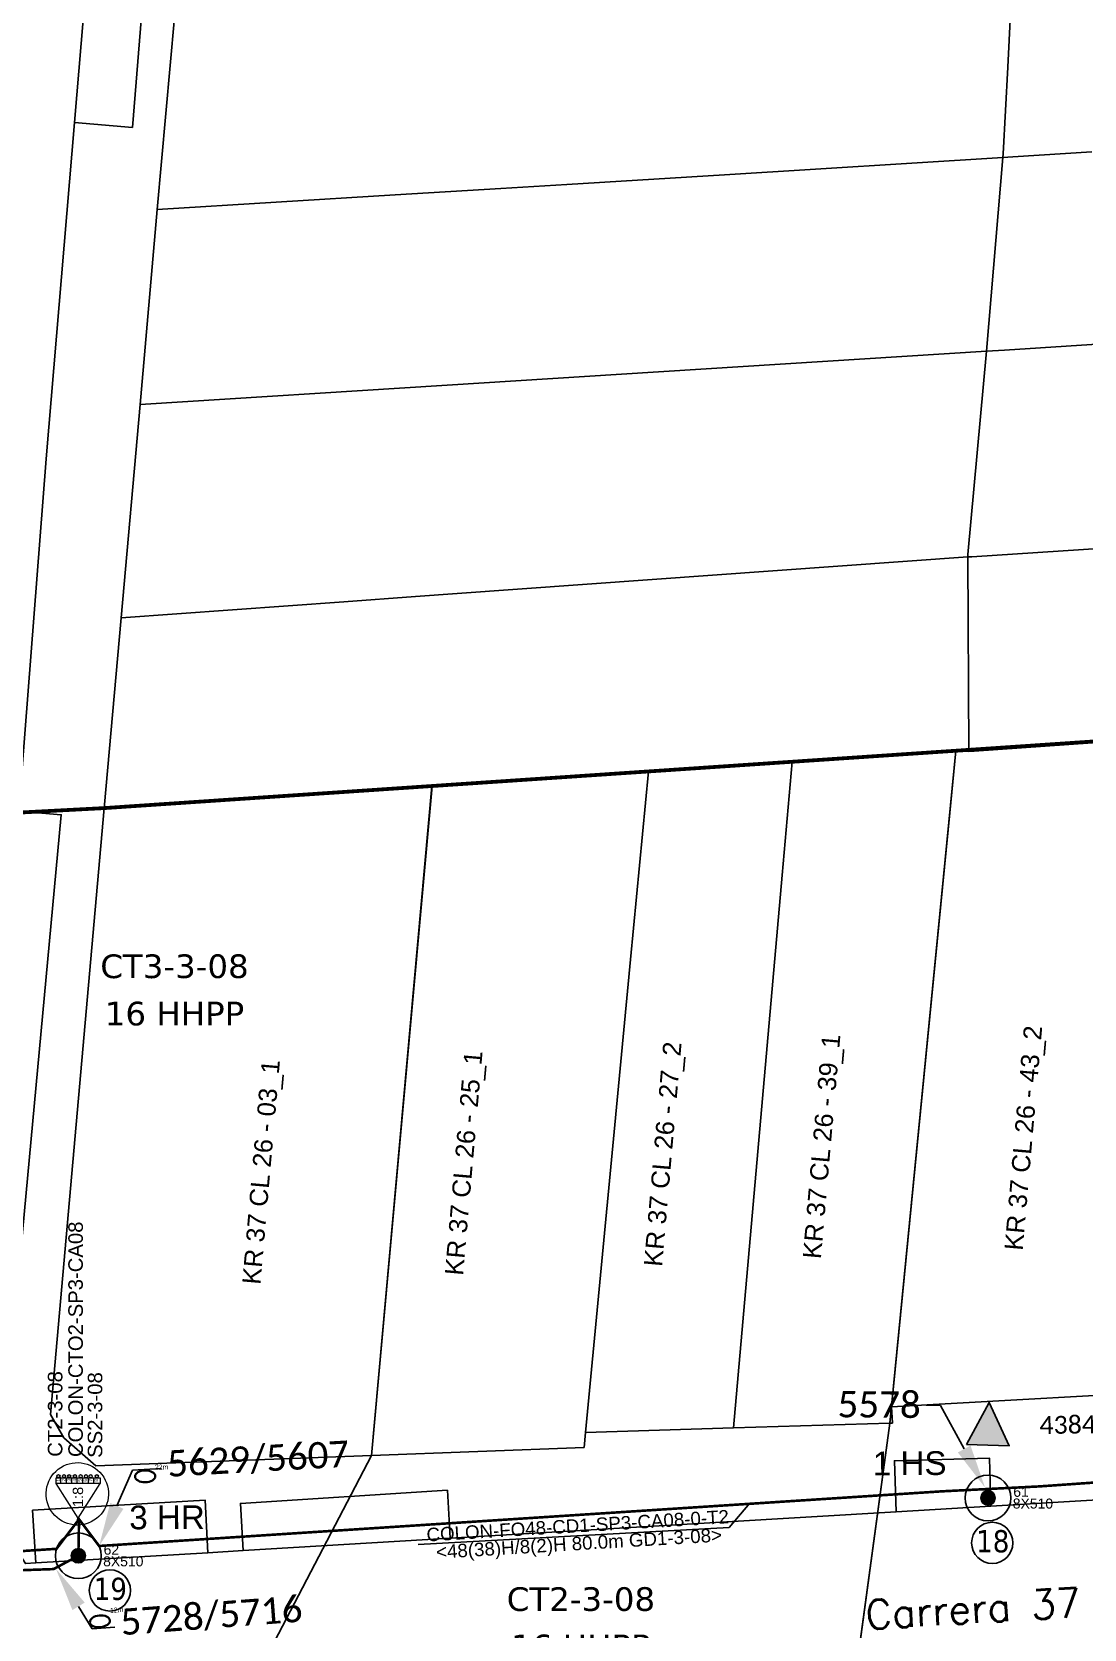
# Model space of a CAD drawing. Header units: millimetres. Extents: x -76.52126 to -76.51707, y 3.41842 to 3.42185.
# Drawn here: x -76.520188 to -76.519828, y 3.420281 to 3.420826 of the extents above; entities that cross this region are included whole.
import ezdxf
from ezdxf import colors
from ezdxf.entities.mleader import LeaderData, LeaderLine
from ezdxf.enums import TextEntityAlignment as Align
from ezdxf.math import Vec2, Vec3

# ---------------------------------------------------------------- set-up
doc = ezdxf.new("R2010")
doc.units = ezdxf.units.MM
doc.linetypes.add('DASHED', pattern=[0.75, 0.5, -0.25])
for name, color, linetype in [('ABSCISA 24H', 3, 'Continuous'), ('ABSCISA 24H - COUBICADO', 3, 'Continuous'), ('ABSCISA 48H', 1, 'Continuous'), ('CARTOGRAFIA', 252, 'Continuous'), ('COBERTURA CTO', 30, 'Continuous'), ('COBERTURA EMPALME', 2, 'Continuous'), ('HERRAJERIA', 30, 'Continuous'), ('MARQUILLA F.O 48', 1, 'Continuous'), ('PLACAS ZONA ABIERTA', 8, 'Continuous'), ('POSTE EMCALI ENERGIA', 7, 'Continuous'), ('PUNTO CARTERA', 7, 'Continuous'), ('RESERVA F.O 24', 3, 'Continuous'), ('RESERVA F.O 48', 1, 'Continuous'), ('TEXCALLES', 7, 'Continuous'), ('Transformador', 7, 'Continuous')]:
    doc.layers.add(name, color=color, linetype=linetype)
for name, color, linetype, lineweight in [('CB 24 H AER', 3, 'DASHED', 60), ('CB 48 H AER', 1, 'DASHED', 60), ('CTO POSTE', 10, 'Continuous', 0)]:
    doc.layers.add(name, color=color, linetype=linetype, lineweight=lineweight)
doc.styles.add('Arial', font='arial.ttf')
doc.styles.add('BOOK', font='BKANT.TTF')
doc.styles.add('Legend', font='calibri.ttf')
doc.styles.add('ROMANS', font='romans.shx', dxfattribs={"height": 1.6})
doc.styles.get("Standard").update_dxf_attribs({"font": 'arial.ttf'})
doc.styles.add('style2', font='verdana.ttf', dxfattribs={"height": 0.1})
doc.styles.add('TAHOMA', font='tahoma.ttf')
doc.styles.add('TXT CTO Y SS', font='arial.ttf', dxfattribs={"height": 0.5})

# ---------------------------------------------------------------- blocks, each defined once
blk = doc.blocks.new('Transformador')
at = {"layer": 'Transformador'}
h = blk.add_hatch(color=256, dxfattribs=at)
h.dxf.hatch_style = 1
h.paths.add_polyline_path([(0, 0), (1.456393589991303e-05, 0), (7.281967949956517e-06, 1.456393589991303e-05)])
blk.add_lwpolyline([(0, 0), (1.456393589991303e-05, 0), (7.281967949956517e-06, 1.456393589991303e-05)], close=True, dxfattribs=at)
blk = doc.blocks.new('PUNTO CARTERA')
blk.add_circle((-5.020778246489499e-07, 5.015703301580743e-07), 1.85590673389413e-05)
at = {"style": 'TAHOMA'}
blk.add_attdef('11', (-1.506643124571383e-05, -8.025511332387936e-06), '', height=2e-05, dxfattribs=at)
blk = doc.blocks.new('POSTE EMCALI ENERGIA')
h = blk.add_hatch(color=0)
h.dxf.hatch_style = 1
edge = h.paths.add_edge_path()
edge.add_arc((0, 0), 0.4317225846467996, 0, 360)
at = {"color": 0}
for radius in [1.37560418800724, 0.4317225846467996]:
    blk.add_circle((0, 0), radius, dxfattribs=at)
for tag, p in [('NODO', (1.750531847689672, -1.245275313217235)), ('CONSEC', (1.750531847689672, -2.745275313217235))]:
    blk.add_attdef(tag, p, '', height=1, dxfattribs=at)
blk = doc.blocks.new('*U27')
at = {"layer": 'CTO POSTE', "lineweight": 0}
h = blk.add_hatch(color=256, dxfattribs=at)
h.dxf.hatch_style = 1
edge = h.paths.add_edge_path()
edge.add_arc((2.038040068197754, 0.2957694650177), 0.05471359921872897, -0.1242499693410087, 359.875750030659)
edge = h.paths.add_edge_path()
edge.add_arc((2.037624585731224, 0.1041770275826625), 0.05471359921872897, -0.1242499693410087, 359.875750030659)
edge = h.paths.add_edge_path()
edge.add_arc((2.037237854846977, -0.0741571229849701), 0.05471359921872897, -0.1242499693410087, 359.875750030659)
edge = h.paths.add_edge_path()
edge.add_arc((2.036809884395911, -0.2715081750155999), 0.05471359921872897, -0.1242499693410087, 359.875750030659)
edge = h.paths.add_edge_path()
edge.add_arc((2.036383020590098, -0.4683489170371072), 0.05471359921872897, -0.1242499693410087, 359.875750030659)
edge = h.paths.add_edge_path()
edge.add_arc((2.0359752240852, -0.6563971083447935), 0.05471359921872897, -0.1242499693410087, 359.875750030659)
edge = h.paths.add_edge_path()
edge.add_arc((2.035625206270759, -0.817801671994707), 0.05471359921872897, -0.1242499693410087, 359.875750030659)
edge = h.paths.add_edge_path()
edge.add_arc((2.035170182809209, -1.027627744359637), 0.05471359921872897, -0.1242499693410087, 359.875750030659)
h = blk.add_hatch(color=1, dxfattribs=at)
h.dxf.hatch_style = 1
edge = h.paths.add_edge_path()
edge.add_arc((0.5439760578583717, -0.3838038376672779), 0.05194566183112925, -0.1242499693410087, 359.875750030659)
at = {"layer": 'CTO POSTE', "color": 1, "lineweight": 0}
for p, q in [((0.5933397471003361, -0.3798749818062158), (1.78330321336002, 0.3747210545708041)), ((1.780019241301008, -1.139624945418648), (1.78330321336002, 0.3747210545708041)), ((1.782527919798422, 0.01720805423882347), (1.98271064005906, 0.01677394310435269)), ((1.782961715654312, 0.2172453893237415), (1.98314443591495, 0.2168112781892743)), ((1.78330321336002, 0.3747210545708041), (1.983485933620659, 0.3742869434363333)), ((1.983485933620659, 0.3742869434363333), (1.980201961561647, -1.140059056553115)), ((1.98314443591495, 0.2168112781892743), (1.983485933620659, 0.3742869434363333)), ((0.5933397471003361, -0.3798749818062158), (1.780019241301008, -1.139624945418648)), ((1.781318828867053, -0.5403429792782911), (1.981501549127691, -0.5407770904127582)), ((1.781734164487348, -0.3488182574032466), (1.981916884747986, -0.3492523685377139)), ((1.782121812782029, -0.1700610591370423), (1.982304533042667, -0.1704951702715095)), ((1.780497384716469, -0.9191375126349558), (1.980680104977108, -0.9195716237694229)), ((1.780894261615054, -0.7361247058695691), (1.981076981875692, -0.7365588170040362)), ((1.980201961561647, -1.140059056553115), (1.780019241301008, -1.139624945418648))]:
    blk.add_line(p, q, dxfattribs=at)
for centre in [(2.037613172867088, 0.1038380231428865), (2.038028655333605, 0.2954304605723818), (2.036371607725974, -0.4686879214713409), (2.036798471531788, -0.2718471794498337), (2.037226441982829, -0.0744961274302883), (2.035158769945085, -1.02796674879387), (2.035613793406623, -0.818140676434483), (2.035963811221075, -0.6567361127790272)]:
    blk.add_circle(centre, 0.05471359921872897, dxfattribs=at)
at = {"layer": 'CTO POSTE', "color": 2, "lineweight": 0, "true_color": 0xf1eb1f}
blk.add_ellipse((1.428732229114385, -0.3551335129265336), major_axis=(-0.572424804231445, 0.9095449614430965), ratio=0.9999999690973763, start_param=4.159629210123316, end_param=10.4428145173029, dxfattribs=at)
at = {"layer": 'CTO POSTE', "lineweight": 0, "attachment_point": 1, "rotation": 359.875750030659}
for s, width, heights, insert, char_height in [('\\pxsm0.95;1\\P2\\P3\\P4\\P5\\P6\\P7\\P8', 12.01395749957801, [52.35627762601921], (1.852877797037454, 0.3555203752303113), 0.1174596764261007), ('1:8', 8.215003159624752, [0], (0.9754199662721743, -0.195374858175393), 0.3585048917005609)]:
    blk.add_mtext_dynamic_manual_height_columns(s, width=width, gutter_width=4.760265510852324, heights=heights, dxfattribs=dict(at, insert=insert, char_height=char_height))
at = {"layer": 'CTO POSTE', "lineweight": 0, "style": 'TXT CTO Y SS'}
for tag, p in [('CTONAME', (2.705436183969436, 0.1588303964439393)), ('OSPCTONAME', (2.696194536413123, -0.5457411603159441)), ('SSNAME', (2.668679143539123, -1.215425124960918))]:
    blk.add_attdef(tag, p, '', height=0.5, dxfattribs=at)
blk = doc.blocks.new('MARQUILLA 48')
at = {"layer": 'MARQUILLA F.O 48', "style": 'Arial'}
for tag, height, oblique, p in [('IDENTIFICACIONCABLEFIBRA', 0.6981626117769965, 1.383453351877506e-09, (0.3252243008605546, 0.455078197351213)), ('NOMENCLATURA_ATP', 0.6981626116966987, 8.300879983380582e-09, (0.7589297094523317, -1.265373848670606)), ('CAPACIDADFIBRA', 0.6981626116966987, 8.300879983380582e-09, (0.7589297094523317, -0.3801462341225488))]:
    blk.add_attdef(tag, text='', height=height, rotation=0.262482242486606, dxfattribs=dict(at, oblique=oblique)).set_placement(p, align=Align.MIDDLE)
blk = doc.blocks.new('RESERVA 48')
at = {"layer": 'RESERVA F.O 48', "color": 240, "linetype": 'ByBlock', "lineweight": 30, "true_color": 0xed1f24}
blk.add_ellipse((0, 0), major_axis=(1.155851281713483, 0.0003712607545550343), ratio=0.5873088644412812, dxfattribs=at)
at = {"layer": 'RESERVA F.O 48', "color": 1, "lineweight": 0, "style": 'BOOK'}
blk.add_attdef('RESERVA', (1.129388771834783, 0.7587690510554239), '', height=0.5725093120969081, rotation=0.03902316617520105, dxfattribs=at)
blk = doc.blocks.new('RESERVA 24')
at = {"layer": 'RESERVA F.O 24', "color": 3, "linetype": 'ByBlock', "lineweight": 30}
blk.add_ellipse((0, 0), major_axis=(1.155851281713483, 0.0003712607545550343), ratio=0.5873088644412812, dxfattribs=at)
at = {"layer": 'RESERVA F.O 24', "lineweight": 0, "style": 'BOOK'}
blk.add_attdef('RESERVA', (1.280572414631024, 0.8326158835552633), '', height=0.5725093120969081, rotation=0.03902316826273409, dxfattribs=at)

msp = doc.modelspace()

# ---------------------------------------------------------------- linework, layer by layer
at = {"layer": 'CARTOGRAFIA'}
for points in [[(-76.5201308223863, 3.421095731188528), (-76.52010652217217, 3.421114541343398), (-76.51982805990923, 3.421090691161792), (-76.5195369975358, 3.421062250927774), (-76.51951233733638, 3.421031740683814), (-76.5195772278625, 3.420362585210226), (-76.51960053806619, 3.420337925010811), (-76.51986001018162, 3.420322534905265)], [(-76.5201732127411, 3.420795308761283), (-76.52015341256123, 3.420793688725665), (-76.52012902235805, 3.421095551181336), (-76.5201308223863, 3.421095731188528)], [(-76.5201732127411, 3.420795308761283), (-76.52014900253056, 3.421081601075114), (-76.5201308223863, 3.421095731188528)], [(-76.51985426133109, 3.42081430352175), (-76.51985249079956, 3.420848962196599)], [(-76.51999904792541, 3.420342546029699), (-76.52007167851337, 3.420339827993869), (-76.52016595428944, 3.420336299969334), (-76.5201768893698, 3.420345894047044), (-76.52018144340622, 3.420353823123717), (-76.52016305359797, 3.420561067978836), (-76.52015727958718, 3.42062613846849), (-76.5201508115519, 3.420699030321542), (-76.5201449026012, 3.420765621515441), (-76.52013907583972, 3.420831286450833)], [(-76.52014490268851, 3.420765621544545), (-76.52013907592703, 3.420831286479936)], [(-76.5198558858196, 3.420783370923003), (-76.51985577582167, 3.420784656672025), (-76.51985426133109, 3.42081430352175)], [(-76.52019220288861, 3.420560046841841), (-76.52018293280929, 3.420680467811165), (-76.5201732127411, 3.420795308761283)], [(-76.51982550846373, 3.420785302631542), (-76.51985253580864, 3.42078357665798), (-76.5198558858196, 3.420783370923003)], [(-76.5198558858196, 3.420783370923003), (-76.51995105060126, 3.420777528620077)], [(-76.51986154455011, 3.420717217363402), (-76.5198558858196, 3.420783370923003)], [(-76.51995105060126, 3.420777528620077), (-76.52000493410236, 3.420774217419078)], [(-76.52006364150515, 3.420770612036561), (-76.52014490268851, 3.420765621544545)], [(-76.52002750627656, 3.420772831203633), (-76.52006364150515, 3.420770612036561)], [(-76.52000493410236, 3.420774217419078), (-76.52002750627656, 3.420772831203633)], [(-76.52015081162466, 3.420699030350645), (-76.52014490268851, 3.420765621544545)], [(-76.51998620485614, 3.420709379352614), (-76.51986154455011, 3.420717217363402)], [(-76.51986788601283, 3.42064687707227), (-76.51986788994185, 3.420647765554007), (-76.51986154455011, 3.420717217363402)], [(-76.51986154455011, 3.420717217363402), (-76.51985536181968, 3.420717606103265), (-76.5198219622784, 3.420719698610467)], [(-76.52004583706224, 3.420705630226278), (-76.51998620485614, 3.420709379352614)], [(-76.52015081162466, 3.420699030350645), (-76.52004583706224, 3.420705630226278)], [(-76.52015727965994, 3.420626138497594), (-76.52015081162466, 3.420699030350645)], [(-76.51986788601283, 3.42064687707227), (-76.51986653991702, 3.420646973522365), (-76.51974678481423, 3.420654783651683)], [(-76.52004238019657, 3.420634372436892), (-76.51986788601283, 3.42064687707227)], [(-76.51986759072537, 3.420580429302047), (-76.51986788601283, 3.42064687707227)], [(-76.52008118266025, 3.420631592409903), (-76.52005661282823, 3.420633352493153)], [(-76.52005661282823, 3.420633352493153), (-76.52004238019657, 3.420634372436892)], [(-76.52015727965994, 3.420626138497594), (-76.52008118266025, 3.420631592409903)], [(-76.52016305368528, 3.42056106800794), (-76.52015727965994, 3.420626138497594)], [(-76.51976059526572, 3.420587890883892), (-76.5198657029054, 3.420580552993327), (-76.51986759072537, 3.420580429302047)], [(-76.51990863702162, 3.42057820166576), (-76.51992788572755, 3.420576905381152)], [(-76.51987198496721, 3.420580669990725), (-76.51990863702162, 3.42057820166576)], [(-76.51987406398479, 3.420559474835157), (-76.51987198496721, 3.420580669990725)], [(-76.51986759072537, 3.420580429302047), (-76.51987198496721, 3.420580669990725)], [(-76.5199770489657, 3.420573594471191), (-76.52005101202889, 3.42056861343792)], [(-76.5199770489657, 3.420573594471191), (-76.51998317472538, 3.420509272677576)], [(-76.51992788572755, 3.420576905381152), (-76.5199770489657, 3.420573594471191)], [(-76.51992788572755, 3.420576905381152), (-76.51993130980776, 3.420538131890337)], [(-76.52005101202889, 3.42056861343792), (-76.52016305368528, 3.42056106800794)], [(-76.52005101202889, 3.42056861343792), (-76.52007167860069, 3.420339828052077)], [(-76.52020930303337, 3.420337114993002), (-76.52019832292939, 3.420336035008061), (-76.52017771276081, 3.420558786820605), (-76.52019220288861, 3.420560046841841)], [(-76.52007167860069, 3.420339828052077), (-76.5201659543622, 3.420336299998437), (-76.5201768894571, 3.420345894076148), (-76.52018144349353, 3.420353823152821), (-76.52016305368528, 3.42056106800794)], [(-76.51989394761989, 3.420356451403334), (-76.51987406398479, 3.420559474835157)], [(-76.51993130980776, 3.420538131890337), (-76.51994799046446, 3.420349243461372)], [(-76.51998317472538, 3.420509272677576), (-76.51998877891532, 3.420450447957249)], [(-76.51998877891532, 3.420450447957249), (-76.5199985619933, 3.420347703082937)], [(-76.51972909559339, 3.42036119777242), (-76.51973022472015, 3.420355119117287), (-76.51976263398905, 3.420353418114813), (-76.51976160797716, 3.42036378617979), (-76.51978381091106, 3.420362555553423), (-76.51989394754713, 3.42035645137423), (-76.51989366605488, 3.420350898072341), (-76.51989449389879, 3.420350872868424), (-76.5199479903917, 3.420349243403164), (-76.51999856192054, 3.420347703053833)], [(-76.51978381099838, 3.420362555582527), (-76.51989394761989, 3.420356451403334)], [(-76.51989449397155, 3.420350872897528), (-76.51989394761989, 3.420356451403334)], [(-76.51994799046446, 3.420349243461372), (-76.5199985619933, 3.420347703082937)], [(-76.51989449397155, 3.420350872897528), (-76.51994799046446, 3.420349243461372)], [(-76.51999904792541, 3.420342546029699), (-76.51999856192054, 3.420347703053833)], [(-76.5199985619933, 3.420347703082937), (-76.51999904799817, 3.420342546058803)], [(-76.51999904799817, 3.420342546058803), (-76.52007167860069, 3.420339828052077)], [(-76.51986001018162, 3.420322534905265), (-76.51986046018504, 3.420338915006708), (-76.5198929504499, 3.420338015028959), (-76.51989241044288, 3.420320554884368)], [(-76.52018644283311, 3.420303094739777), (-76.52018995287148, 3.420302914732586), (-76.5202095730296, 3.420333604983737), (-76.52020930303337, 3.420337114993002)], [(-76.52004478167004, 3.420311554786734), (-76.52004577169504, 3.420327934946384), (-76.5201165122657, 3.420323434883015), (-76.52011552225525, 3.420307324777808)], [(-76.52018644283311, 3.420303094739777), (-76.52018752284715, 3.420321094876838), (-76.52012857236917, 3.420324604915207), (-76.52012758235873, 3.420306604749042)], [(-76.51986001018162, 3.420322534905265), (-76.51989241044288, 3.420320554884368)], [(-76.51989241044288, 3.420320554884368), (-76.52004478167004, 3.420311554786734)], [(-76.52004478167004, 3.420311554786734), (-76.52011552225525, 3.420307324777808)], [(-76.52012758235873, 3.420306604749042), (-76.52018644283311, 3.420303094739777)], [(-76.52011552225525, 3.420307324777808), (-76.52012758235873, 3.420306604749042)]]:
    msp.add_lwpolyline(points, dxfattribs=at)
at = {"layer": 'CB 24 H AER', "ltscale": 3e-05, "const_width": 8.916348428658831e-07}
msp.add_lwpolyline([(-76.52017165161949, 3.420318052494862), (-76.52017187478913, 3.420305564868261), (-76.52018036157293, 3.420301015521269), (-76.52023221922445, 3.420299192301656), (-76.52025557007387, 3.42008177795983), (-76.52023527149645, 3.420074770120629), (-76.52024281065164, 3.420072180804916), (-76.52024390189341, 3.420052985227322), (-76.52023532535358, 3.420049934846229)], dxfattribs=at)
at = {"layer": 'CB 48 H AER', "ltscale": 3e-05, "const_width": 8.916348428658831e-07}
msp.add_lwpolyline([(-76.51970631330661, 3.420351204852681), (-76.51971521307367, 3.420338262080064), (-76.51984353949193, 3.42032926211227), (-76.51987648293806, 3.420327599362147), (-76.52016478142, 3.420308906202605), (-76.52017165161949, 3.420318052494862), (-76.52017934693848, 3.420307941290956), (-76.52040755037125, 3.420293033402471), (-76.52041689583477, 3.420303876741507), (-76.52042290688574, 3.420291899423563)], dxfattribs=at)
at = {"layer": 'COBERTURA CTO'}
for points in [[(-76.51971133519436, 3.420001075717094), (-76.5197653635725, 3.419998662746705), (-76.51981816625556, 3.419996304489699), (-76.5198750443098, 3.419993764251897), (-76.51993069393319, 3.419991278862993), (-76.51991229097001, 3.420220236784528), (-76.51990958750247, 3.420240084640112), (-76.51989449741558, 3.420350870592641), (-76.51989395098752, 3.420356449104814), (-76.51987198839669, 3.420580667896841), (-76.5196548254491, 3.420595275033859), (-76.5196627517227, 3.420495672042646), (-76.51966799949804, 3.420429726728228), (-76.5196730865311, 3.420365808932159), (-76.5196852207493, 3.420302024381611), (-76.51968905438588, 3.420237350375258), (-76.51970497526344, 3.420069196210873)], [(-76.52013672078755, 3.420215059657833), (-76.52013643921345, 3.42021155664804), (-76.52015635362949, 3.419981200608502), (-76.5199860885943, 3.419988804880061), (-76.51994057859264, 3.41999083741973), (-76.51993069393319, 3.419991278866631), (-76.51991229097547, 3.420220236720864), (-76.51989449741558, 3.420350870592641), (-76.51987198839123, 3.420580667896841), (-76.51997705247157, 3.420573592373669), (-76.52005101559297, 3.420568611335851), (-76.52007168218296, 3.420339825769927), (-76.52013672078755, 3.420215059657833)]]:
    msp.add_lwpolyline(points, close=True, dxfattribs=at)
msp.add_lwpolyline([(-76.52022977611449, 3.419926632111467), (-76.51994448595468, 3.419939688472708), (-76.51994057859264, 3.419990837418821), (-76.52015635362949, 3.419981200608502), (-76.52013641967204, 3.420211313571938), (-76.52013672080756, 3.420215059619634), (-76.52007168218114, 3.420339825769927), (-76.52005101559297, 3.420568611335851), (-76.52016305725118, 3.420561065858577), (-76.52021762627663, 3.420558186512038)], dxfattribs=at)
at = {"layer": 'COBERTURA EMPALME', "const_width": 1.296613031525144e-06}
msp.add_lwpolyline([(-76.51737120527802, 3.420332711820861), (-76.51880355113498, 3.420441610424203), (-76.51882958327118, 3.420446289717484), (-76.51885072100414, 3.420487438736625), (-76.5189643090794, 3.420470248486743), (-76.51907285208894, 3.4204611591228), (-76.51905881156287, 3.420642403735934), (-76.51915851950676, 3.420621937137679), (-76.51922630524422, 3.42060500465743), (-76.51924422161841, 3.420452041264637), (-76.51947363979633, 3.42043733378557), (-76.5195320167183, 3.420372629323422), (-76.5195320167183, 3.420372629323422), (-76.51967281849142, 3.420369138908994), (-76.51967281849142, 3.420369138908994), (-76.5196548254466, 3.420595275034314), (-76.5198675965259, 3.42058096331027), (-76.51987198839396, 3.420580667896841), (-76.52005101219532, 3.420568611564589), (-76.52016305724823, 3.420561065859031), (-76.52021762627368, 3.420558186512265)], dxfattribs=at)
at = {"layer": 'MARQUILLA F.O 48'}
msp.add_lwpolyline([(-76.52005574480853, 3.420309447320182), (-76.51994949826353, 3.420315204207161), (-76.51994239402498, 3.420323557299019)], dxfattribs=at)

# ---------------------------------------------------------------- block references
at = {"layer": 'CTO POSTE', "xscale": 9.922525972606204e-06, "yscale": 9.922525972606204e-06, "zscale": 9.922525972606204e-06, "rotation": 90}
msp.add_blockref('*U27', (-76.52017576718437, 3.420312545029879), dxfattribs=at).add_auto_attribs({'CTONAME': 'CT2-3-08', 'OSPCTONAME': 'COLON-CTO2-SP3-CA08', 'SSNAME': 'SS2-3-08'})
at = {"layer": 'MARQUILLA F.O 48'}
ref = msp.add_blockref('MARQUILLA 48', (-76.5200031861516, 3.420312755872277), dxfattribs=dict(at, xscale=6.565163321307181e-06, yscale=6.565163321307181e-06, zscale=6.565163321307181e-06, rotation=3.207199512931609))
ref.add_attrib('CAPACIDADFIBRA', '<48(38)H/8(2)H 80.0m GD1-3-08>', dxfattribs={"height": 4.583551570619201e-06, "rotation": 3.46968175541817, "style": 'Arial'}).set_placement((-76.52000074430805, 3.420309227000885), align=Align.MIDDLE)
ref.add_attrib('IDENTIFICACIONCABLEFIBRA', 'COLON-FO48-CD1-SP3-CA08-0-T2', dxfattribs={"height": 4.583551571146368e-06, "rotation": 3.46968175541817, "style": 'Arial'}).set_placement((-76.52000122149599, 3.420315858310707), align=Align.MIDDLE)
at = {"layer": 'POSTE EMCALI ENERGIA'}
ref = msp.add_blockref('POSTE EMCALI ENERGIA', (-76.51986097543289, 3.420325325472379), dxfattribs=dict(at, xscale=5.681082891849185e-06, yscale=5.681082891849185e-06, zscale=5.681082891849185e-06))
ref.add_attrib('NODO', '8X510', (-76.51985251880043, 3.420321721922522), dxfattribs={"height": 3.408649735109509e-06, "rotation": 359.8892292597475})
ref.add_attrib('CONSEC', '61', (-76.51985234114942, 3.420325714383768), dxfattribs={"height": 3.408649735109509e-06, "rotation": 359.8892292597475})
ref = msp.add_blockref('POSTE EMCALI ENERGIA', (-76.52017187478913, 3.420305564868261), dxfattribs=dict(at, xscale=5.681082891849185e-06, yscale=5.681082891849185e-06, zscale=5.681082891849185e-06))
ref.add_attrib('NODO', '8X510', (-76.52016341815667, 3.420301961318404), dxfattribs={"height": 3.408649735109509e-06, "rotation": 359.8892292597475})
ref.add_attrib('CONSEC', '62', (-76.52016324050565, 3.420305953779649), dxfattribs={"height": 3.408649735109509e-06, "rotation": 359.8892292597475})
at = {"layer": 'PUNTO CARTERA', "lineweight": 20}
ref = msp.add_blockref('PUNTO CARTERA', (-76.5198593489662, 3.420309783279336), dxfattribs=dict(at, xscale=0.3794113758997775, yscale=0.3794113758997775, zscale=0.3794113758997775))
ref.add_attrib('11', '18', (-76.51986506534158, 3.420306738308983), dxfattribs={"lineweight": 40, "height": 7.588227517995547e-06, "style": 'TAHOMA'})
ref = msp.add_blockref('PUNTO CARTERA', (-76.52016092821776, 3.420293514592502), dxfattribs=dict(at, xscale=0.3794113758997775, yscale=0.3794113758997775, zscale=0.3794113758997775))
ref.add_attrib('11', '19', (-76.52016664459315, 3.420290469622149), dxfattribs={"lineweight": 40, "height": 7.588227517995547e-06, "style": 'TAHOMA'})
at = {"layer": 'RESERVA F.O 24', "xscale": 2.961594036029855e-06, "yscale": 2.961594036029855e-06, "zscale": 2.961594036029855e-06, "rotation": 5.488101819120677}
msp.add_blockref('RESERVA 24', (-76.52016450257669, 3.420283170879623), dxfattribs=at).add_auto_attribs({'RESERVA': '12m'})
at = {"layer": 'RESERVA F.O 48', "xscale": 2.991453189871018e-06, "yscale": 2.991453189871018e-06, "zscale": 2.991453189871018e-06, "rotation": 0.6698595618861927}
msp.add_blockref('RESERVA 48', (-76.52014906070254, 3.420332697483738), dxfattribs=at).add_auto_attribs({'RESERVA': '22m'})
at = {"layer": 'Transformador', "color": 7, "rotation": 358.1536888682596}
msp.add_blockref('Transformador', (-76.51986829765968, 3.420343642387354), dxfattribs=at)

# ---------------------------------------------------------------- texts
at = {"layer": 'COBERTURA CTO', "char_height": 8.080103547332349e-06, "attachment_point": 1, "rotation": 0.025357970919620203, "line_spacing_factor": 0.6, "style": 'style2'}
for s, insert in [('\\pxqc;CT3-3-08\\P\\P16 HHPP', (-76.52017320184096, 3.420511051355045)), ('\\pxqc;CT2-3-08\\P\\P16 HHPP', (-76.52003429922773, 3.420294789336345))]:
    msp.add_mtext_dynamic_manual_height_columns(s, width=6.833920300769638e-05, gutter_width=0.0006784489986632617, heights=[2.731055885440197e-05], dxfattribs=dict(at, insert=insert))
at = {"layer": 'HERRAJERIA', "char_height": 8.112682853479138e-06, "attachment_point": 1, "rotation": 0.27681970342005024}
for s, insert in [('1 HS', (-76.51990037919138, 3.420341179322828)), ('3 HR', (-76.52015450801282, 3.420322698833594))]:
    msp.add_mtext_dynamic_manual_height_columns(s, width=6.04366652754048e-05, gutter_width=0.001014085356684892, heights=[0], dxfattribs=dict(at, insert=insert))
at = {"layer": 'PLACAS ZONA ABIERTA'}
for s, p in [('KR 37 CL 26 - 43_2', (-76.51984915258812, 3.420409688387441)), ('KR 37 CL 26 - 27_2', (-76.51997240717618, 3.420404188384116)), ('KR 37 CL 26 - 39_1', (-76.51991811985117, 3.42040682263969)), ('KR 37 CL 26 - 03_1', (-76.52010968186664, 3.420398062760188)), ('KR 37 CL 26 - 25_1', (-76.52004042379859, 3.420401153270736))]:
    msp.add_text(s, height=6.237660848838751e-06, rotation=84.99999751972621, dxfattribs=at).set_placement(p)
at = {"layer": 'TEXCALLES', "style": 'ROMANS'}
msp.add_text('Carrera 37', height=1e-05, rotation=3.425971849287718, dxfattribs=at).set_placement((-76.51990250343508, 3.420280337863129))

# ---------------------------------------------------------------- leaders
at = {"layer": 'ABSCISA 24H', "ltscale": 3e-05}
ml = msp.add_multileader_mtext('Standard', dxfattribs=at)
ml.set_content('5728/5716', color=256, style='Legend')
ml.set_leader_properties()
ml.build(insert=Vec2(0, 0))
ml.multileader.update_dxf_attribs({"text_left_attachment_type": 2, "text_right_attachment_type": 2, "dogleg_length": 0.36, "arrow_head_size": 1.5e-05})
ctx = ml.context
ctx.base_point, ctx.char_height, ctx.arrow_head_size, ctx.landing_gap_size, ctx.plane_origin, ctx.plane_x_axis, ctx.plane_y_axis = Vec3(-76.52015939455735, 3.420281176313605), 9e-06, 1.5e-05, 2.326797930947557e-06, Vec3(-76.51980981988574, 3.420093382305239), Vec3(0.9971422346859201, 0.07554709660582273), Vec3(-0.07554709660582273, 0.9971422346859201)
ctx.left_attachment, ctx.right_attachment, ctx.text_align_type = 2, 2, 1
notes = []
notes.append((ctx, [(0, (1, 1, 0), (-76.52016718123186, 3.420280586367025), (0.9971422346859201, 0.07554709660582272), 7.808990763491072e-06, [(0, [(-76.52017955058471, 3.420301135050041)], 0, [])])]))
ctx.mtext.insert, ctx.mtext.text_direction, ctx.mtext.rotation, ctx.mtext.alignment, ctx.mtext.flow_direction = Vec3(-76.5201267677889, 3.42028972676025), Vec3(0.9971422346859201, 0.07554709660582273), 0.07561914426142208, 2, 5
at = {"layer": 'ABSCISA 24H - COUBICADO'}
ml = msp.add_multileader_mtext('Standard', dxfattribs=at)
ml.set_content('4384/4378', color=256, style='Legend')
ml.set_leader_properties()
ml.build(insert=Vec2(0, 0))
ml.multileader.update_dxf_attribs({"text_left_attachment_type": 2, "text_right_attachment_type": 2, "dogleg_length": 0.36, "arrow_head_size": 1.641678828187026e-05})
ctx = ml.context
ctx.base_point, ctx.char_height, ctx.arrow_head_size, ctx.landing_gap_size, ctx.plane_origin, ctx.plane_x_axis, ctx.plane_y_axis = Vec3(-76.51984541666414, 3.420353226517595), 6.111660757328989e-06, 1.641678828187026e-05, 2.052098535233783e-06, Vec3(-76.51971703632324, 3.420091881830253), Vec3(0.9998845475924838, 0.01519511387828373), Vec3(-1.076081747491061e-15, 7.080944044784991e-14)
ctx.left_attachment, ctx.right_attachment, ctx.text_align_type = 2, 2, 1
notes.append((ctx, [(1, (1, 1, 0), (-76.51978567346721, 3.420354134427096), (-0.9998845475924838, -0.01519511387828372), 1.350834785745669e-05, [(0, [(-76.51975752388161, 3.420343363993909)], 0, [])])]))
ctx.mtext.insert, ctx.mtext.text_direction, ctx.mtext.rotation, ctx.mtext.width, ctx.mtext.alignment, ctx.mtext.flow_direction = Vec3(-76.51982229845983, 3.420353577841904), Vec3(0.9998845475924838, 0.01519511387828373), 0.01519569867611692, 2.719293199518177e-15, 2, 5
at = {"layer": 'ABSCISA 48H', "ltscale": 3e-05}
ml = msp.add_multileader_mtext('Standard', dxfattribs=at)
ml.set_content('5578', color=256, style='Legend')
ml.set_leader_properties()
ml.build(insert=Vec2(0, 0))
ml.multileader.update_dxf_attribs({"text_left_attachment_type": 2, "text_right_attachment_type": 2, "dogleg_length": 0.36, "arrow_head_size": 1.5e-05})
ctx = ml.context
ctx.base_point, ctx.char_height, ctx.arrow_head_size, ctx.landing_gap_size, ctx.plane_origin, ctx.plane_x_axis, ctx.plane_y_axis = Vec3(-76.51991425013205, 3.420357292368056), 9e-06, 1.5e-05, 2.326797930947557e-06, Vec3(-76.51954229708672, 3.420132154268695), Vec3(0.9999624058675028, -0.008671035213614092), Vec3(0.008671035213614092, 0.9999624058675028)
ctx.left_attachment, ctx.right_attachment, ctx.text_align_type = 2, 2, 1
notes.append((ctx, [(1, (1, 1, 0), (-76.51987718106957, 3.420356970928826), (-0.9999624058675027, 0.00867103521361409), 4.953014079732094e-06, [(0, [(-76.51986199503297, 3.420328855568714)], 0, [])])]))
ctx.mtext.insert, ctx.mtext.text_direction, ctx.mtext.rotation, ctx.mtext.alignment, ctx.mtext.flow_direction = Vec3(-76.51989815203461, 3.420361763718214), Vec3(0.9999624058675028, -0.008671035213614092), 6.274514163304323, 2, 5
at = {"layer": 'ABSCISA 48H'}
ml = msp.add_multileader_mtext('Standard', dxfattribs=at)
ml.set_content('5629/5607', color=256, style='Legend')
ml.set_leader_properties()
ml.build(insert=Vec2(0, 0))
ml.multileader.update_dxf_attribs({"text_left_attachment_type": 2, "text_right_attachment_type": 2, "dogleg_length": 0.36, "arrow_head_size": 1.5e-05})
ctx = ml.context
ctx.base_point, ctx.char_height, ctx.arrow_head_size, ctx.landing_gap_size, ctx.plane_origin, ctx.plane_x_axis, ctx.plane_y_axis = Vec3(-76.52014343925691, 3.420335344303134), 9e-06, 1.5e-05, 2.326797930947557e-06, Vec3(-76.51981932500799, 3.420165357979962), Vec3(0.9984280508679708, 0.05604843655254592), Vec3(-0.05604843655254592, 0.9984280508679708)
ctx.left_attachment, ctx.right_attachment, ctx.text_align_type = 2, 2, 1
notes.append((ctx, [(0, (1, 1, 0), (-76.5201533576178, 3.420334787519277), (0.9984280508679709, 0.05604843655254593), 9.933976589624167e-06, [(0, [(-76.52016478142, 3.420308906202605)], 0, [])])]))
ctx.mtext.insert, ctx.mtext.text_direction, ctx.mtext.rotation, ctx.mtext.alignment, ctx.mtext.flow_direction = Vec3(-76.52011070002672, 3.420343252871513), Vec3(0.9984280508679708, 0.05604843655254592), 0.05607782346166346, 2, 5
for ctx, leaders in notes:
    for number, flags, end, landing, length, lines in leaders:
        leader = LeaderData()
        leader.index, (leader.has_last_leader_line, leader.has_dogleg_vector, leader.attachment_direction) = number, flags
        leader.last_leader_point, leader.dogleg_vector, leader.dogleg_length = Vec3(end), Vec3(landing), length
        for number, points, colour, breaks in lines:
            line = LeaderLine()
            line.index, line.vertices, line.color, line.breaks = number, Vec3.list(points), colors.encode_raw_color(colour), breaks
            leader.lines.append(line)
        ctx.leaders.append(leader)

doc.saveas('drawing.dxf')
